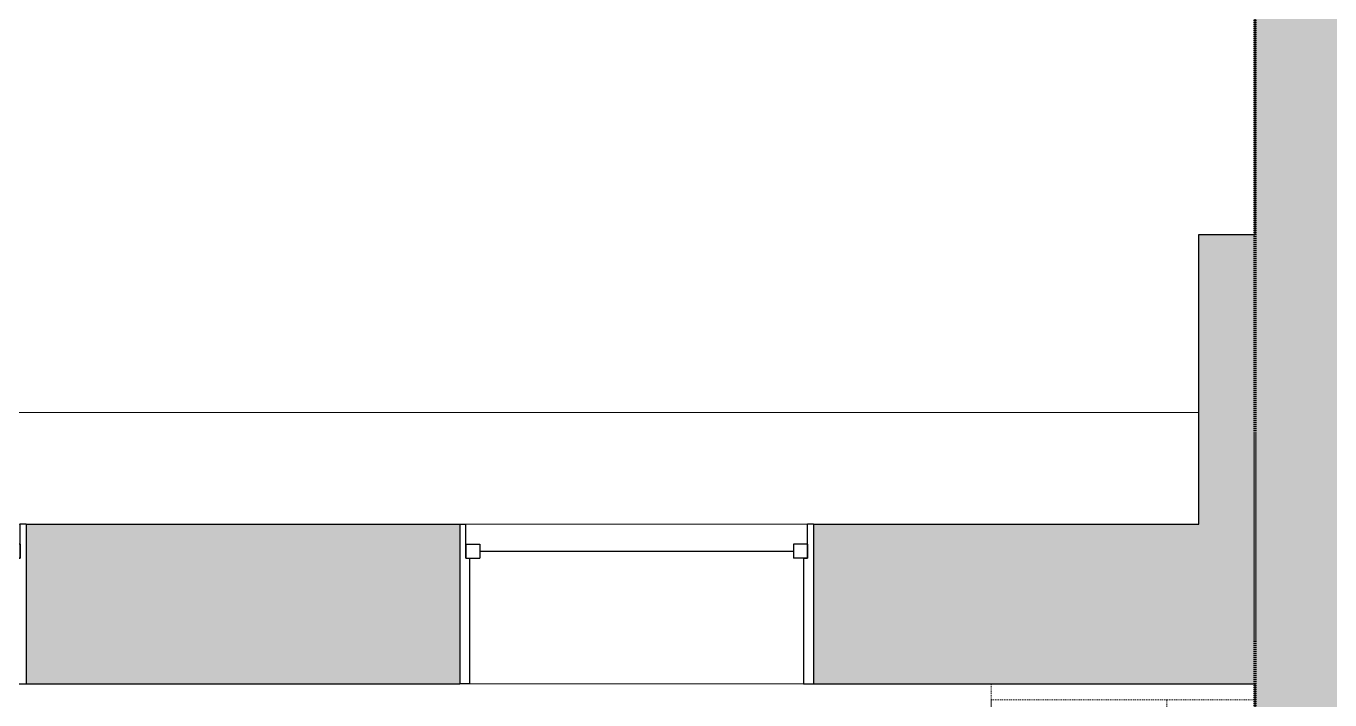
# Model space of a CAD drawing. Header units: inches. Extents: x -1176 to 1545, y -2552 to 978.
# Drawn here: x -152.1 to 11.1, y 541.7 to 626.1 of the extents above; entities that cross this region are included whole.
import ezdxf

# ---------------------------------------------------------------- set-up
doc = ezdxf.new("R2010")
doc.units = ezdxf.units.IN
doc.header["$MEASUREMENT"] = 0
doc.linetypes.add('Dash', pattern=[0.25, 0.125, -0.125])
doc.linetypes.add('Demolished', pattern=[0.1875, 0.125, -0.0625])
for name, color, linetype, lineweight in [('A-ANNO-MATC', 214, 'Dash', 140), ('A-FLOR', 192, 'Continuous', 18), ('A-FLOR-HRAL', 11, 'Continuous', 18), ('A-GLAZ', 151, 'Continuous', 18), ('A-WALL', 113, 'Continuous', 18), ('A-WALL-PATT', 111, 'Continuous', 18), ('S-STRS', 31, 'Continuous', 18)]:
    doc.layers.add(name, color=color, linetype=linetype, lineweight=lineweight)

# ---------------------------------------------------------------- blocks, each defined once
blk = doc.blocks.new('Double Hung - side window 4_ X 6_ 3_ H 3-6128194-2nd Floor Demo')
at = {"layer": 'A-GLAZ', "color": 8, "lineweight": 30}
for p, q in [((-22.12, 10), (-21.37, 10)), ((-21.37, 5.75), (-21.37, 10)), ((21.37, 5.75), (21.37, 10)), ((22.12, 10), (21.37, 10)), ((-21.37, 7.5), (-21.37, 5.75)), ((-21.37, 7.5), (-19.62, 7.5)), ((-19.62, 7.5), (-19.62, 5.75)), ((-19.62, 6.62), (19.62, 6.62)), ((19.62, 7.5), (19.62, 5.75)), ((21.37, 7.5), (19.62, 7.5)), ((21.37, 7.5), (21.37, 5.75)), ((-21.37, 5.75), (-19.62, 5.75)), ((-21.37, 5.75), (-20.87, 5.75)), ((-20.87, -10), (-20.87, 5.75)), ((21.37, 5.75), (19.62, 5.75)), ((20.87, 5.75), (21.37, 5.75)), ((20.87, 5.75), (20.87, -10)), ((-20.87, -10), (-22.12, -10)), ((20.87, -10), (22.12, -10))]:
    blk.add_line(p, q, dxfattribs=at)
blk = doc.blocks.new('Top Rail Type - Top Rail_Internal_-6151631-2nd Floor Demo')
at = {"layer": 'A-FLOR-HRAL', "color": 7, "linetype": 'Demolished', "lineweight": 9}
for p, q in [((-31.28, 539.68), (-31.28, 541.68)), ((-31.28, 541.68), (-9.28, 541.68)), ((-9.28, 539.68), (-9.28, 541.68)), ((-9.28, 541.68), (1.72, 541.68)), ((-9.28, 539.68), (-31.28, 539.68)), ((1.72, 539.68), (-9.28, 539.68))]:
    blk.add_line(p, q, dxfattribs=at)
blk = doc.blocks.new('Top Rail Type - Top Rail_Internal_-V14-2nd Floor Demo')
at = {"layer": 'A-FLOR-HRAL', "color": 7, "linetype": 'Demolished', "lineweight": 9}
for p, q in [((-31.28, 541.68), (-31.28, 539.68)), ((-31.28, 541.68), (-9.28, 541.68)), ((-9.28, 541.68), (1.72, 541.68)), ((-31.28, 539.68), (-9.28, 539.68)), ((-9.28, 539.68), (1.72, 539.68))]:
    blk.add_line(p, q, dxfattribs=at)

msp = doc.modelspace()

# ---------------------------------------------------------------- hatches: boundary and pattern name
at = {"layer": 'A-WALL-PATT'}
h = msp.add_hatch(color=250, dxfattribs=at)
h.paths.add_polyline_path([(1.72, -1.17), (18.22, -1.17), (18.22, 501.68), (1.72, 501.68), (1.72, 61.65)], flags=0)
h.paths.add_polyline_path([(1.72, 535.68), (18.22, 535.68), (18.22, 814.52), (1.72, 814.52), (1.72, 543.68)], flags=0)
for points in [[(-5.28, 563.68), (1.72, 563.68), (1.72, 599.96), (-5.28, 599.96), (-5.28, 577.25)], [(-7.28, 543.68), (1.72, 543.68), (1.72, 563.68), (-22.28, 563.68), (-22.28, 543.68)]]:
    msp.add_hatch(color=250, dxfattribs=at).paths.add_polyline_path(points, flags=0)
h = msp.add_hatch(color=250, dxfattribs=at)
h.paths.add_polyline_path([(-53.53, 543.68), (-22.28, 543.68), (-22.28, 563.68), (-53.53, 563.68), (-53.53, 546.92)], flags=0)
h.paths.add_polyline_path([(-564.2, 543.68), (-516.71, 543.68), (-516.71, 563.68), (-590.07, 563.68), (-590.07, 543.68), (-570.06, 543.68)], flags=0)
h.paths.add_polyline_path([(-377.56, 543.68), (-309.04, 543.68), (-309.04, 563.68), (-377.56, 563.68), (-377.56, 546.92)], flags=0)
h.paths.add_polyline_path([(-97.77, 543.68), (-97.77, 563.68), (-152.07, 563.68), (-152.07, 543.68), (-101.07, 543.68)], flags=0)
h.paths.add_polyline_path([(-476.71, 543.68), (-421.79, 543.68), (-421.79, 563.68), (-476.71, 563.68), (-476.71, 546.92)], flags=0)
h.paths.add_polyline_path([(-213.57, 543.68), (-196.3, 543.68), (-196.3, 563.68), (-264.81, 563.68), (-264.81, 543.68), (-227.57, 543.68)], flags=0)

# ---------------------------------------------------------------- linework, layer by layer
at = {"layer": 'A-ANNO-MATC'}
msp.add_line((1.72, 857.52), (1.72, -90.48), dxfattribs=at)
at = {"layer": 'A-FLOR'}
msp.add_line((-5.28, 577.68), (-473.09, 577.68), dxfattribs=at)
at = {"layer": 'A-WALL', "color": 8, "lineweight": 30}
for p, q in [((1.72, 838.52), (1.72, 599.96)), ((-5.28, 563.68), (-5.28, 599.96)), ((-5.28, 599.96), (1.72, 599.96)), ((-152.07, 563.68), (-97.77, 563.68)), ((-152.07, 563.68), (-152.07, 543.68)), ((-97.77, 563.68), (-97.77, 543.68)), ((-53.53, 563.68), (-5.28, 563.68)), ((-53.53, 563.68), (-53.53, 543.68)), ((-152.07, 543.68), (-97.77, 543.68)), ((-53.53, 543.68), (1.72, 543.68)), ((1.72, 543.68), (1.72, 535.68))]:
    msp.add_line(p, q, dxfattribs=at)
at = {"layer": 'A-WALL', "lineweight": 9}
for p, q in [((-196.3, 563.68), (-152.07, 563.68)), ((-97.77, 563.68), (-53.53, 563.68)), ((-53.53, 543.68), (-97.77, 543.68))]:
    msp.add_line(p, q, dxfattribs=at)
at = {"layer": 'S-STRS', "color": 7, "linetype": 'Demolished', "lineweight": 9}
msp.add_line((-31.28, 543.68), (-31.28, 541.68), dxfattribs=at)

# ---------------------------------------------------------------- block references
at = {"layer": 'A-FLOR-HRAL', "color": 7, "linetype": 'Demolished', "lineweight": 9}
for name in ['Top Rail Type - Top Rail_Internal_-6151631-2nd Floor Demo', 'Top Rail Type - Top Rail_Internal_-V14-2nd Floor Demo']:
    msp.add_blockref(name, (0, 0), dxfattribs=at)
at = {"layer": 'A-GLAZ'}
for p in [(-174.18, 553.68), (-75.65, 553.68)]:
    msp.add_blockref('Double Hung - side window 4_ X 6_ 3_ H 3-6128194-2nd Floor Demo', p, dxfattribs=at)

doc.saveas('drawing.dxf')
